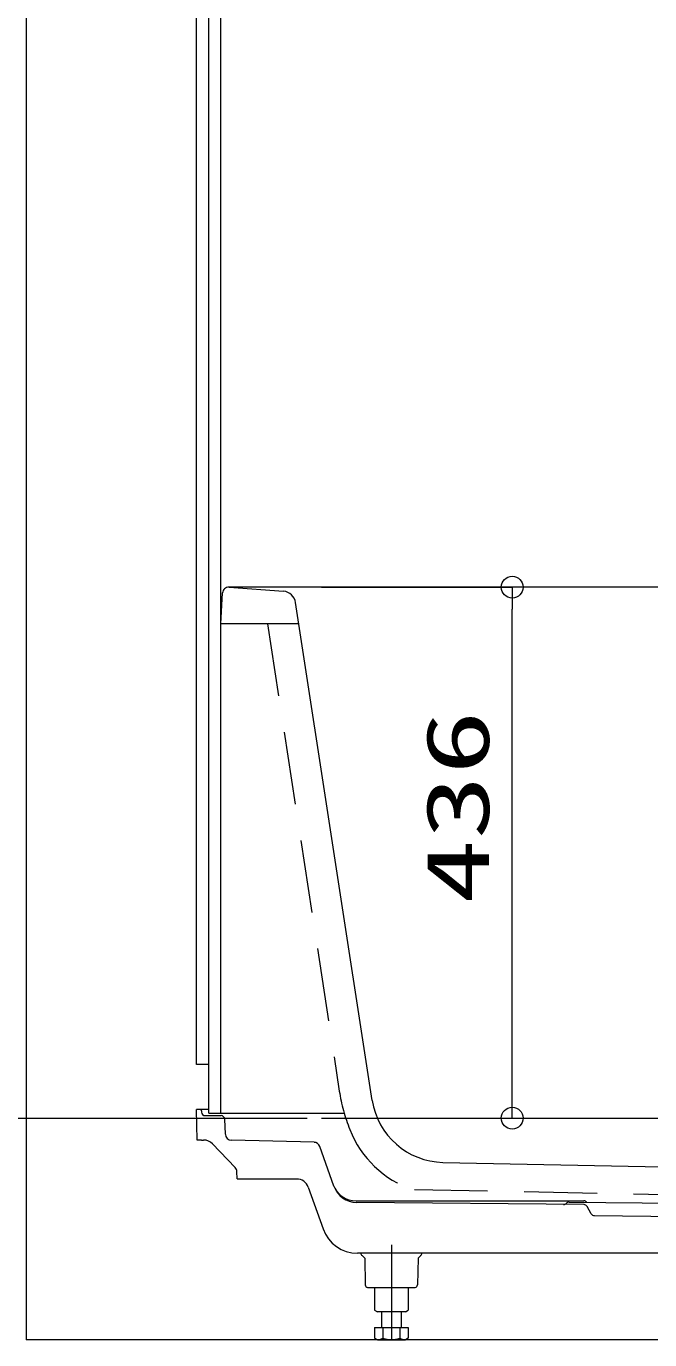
# Model space of a CAD drawing. Units: millimetres on the paper. Extents: x -305 to 305, y -152 to 152.
# Drawn here: x -253.09 to -236.01, y 25.02 to 60.98 of the extents above; entities that cross this region are included whole.
import ezdxf
from ezdxf.enums import TextEntityAlignment as Align

# ---------------------------------------------------------------- set-up
doc = ezdxf.new("R2010")
doc.units = ezdxf.units.MM
for name, pattern in [('DASHED2', [3, 2, -1]), ('LONG_CHAIN', [21, 18, -1, 1, -1]), ('LONG_DOUBLE_CHAIN', [21.8, 18, -1, 0.6, -0.6, 0.6, -1])]:
    doc.linetypes.add(name, pattern=pattern)
doc.layers.add('0-0_0', color=7, linetype='Continuous', lineweight=9)
doc.layers.add('0-1_VIEW0001', color=7, linetype='Continuous', lineweight=9)
doc.styles.add('ＭＳ ゴシック', font='')
doc.styles.get('ＭＳ ゴシック').set_extended_font_data('MS Gothic')

# ---------------------------------------------------------------- blocks, each defined once
blk = doc.blocks.new('_ORIGIN')
at = {"layer": '0-0_0'}
blk.add_line((0, 0), (-1, 0), dxfattribs=at)
blk.add_circle((0, 0), 0.5, dxfattribs=at)

msp = doc.modelspace()

# ---------------------------------------------------------------- linework, layer by layer
at = {"layer": '0-0_0'}
for p, q in [((-245.008, 45.625), (-239.781, 45.625)), ((-239.781, 31.691), (-239.781, 45.025)), ((-245.008, 31.091), (-239.781, 31.091))]:
    msp.add_line(p, q, dxfattribs=at)
at = {"layer": '0-1_VIEW0001'}
for p, q in [((-253.091, 108.425), (-253.091, 25.025)), ((-248.425, 32.558), (-248.425, 97.258)), ((-248.091, 31.225), (-248.091, 97.258)), ((-247.758, 44.625), (-247.758, 97.258)), ((-224.223, 45.625), (-247.548, 45.625)), ((-247.535, 45.624), (-246.049, 45.513)), ((-243.615, 31.575), (-245.714, 45.203)), ((-247.758, 31.225), (-247.758, 44.625)), ((-248.091, 32.558), (-248.425, 32.558)), ((-248.41, 30.491), (-248.425, 31.325)), ((-248.091, 31.325), (-248.425, 31.325)), ((-248.291, 31.292), (-248.29, 31.256)), ((-248.19, 31.158), (-247.754, 31.158)), ((-248.091, 31.225), (-244.384, 31.225)), ((-247.636, 30.647), (-247.654, 31.062)), ((-248.29, 30.491), (-248.41, 30.491)), ((-248.29, 30.491), (-248.233, 30.491)), ((-247.993, 30.389), (-247.368, 29.739)), ((-245.206, 30.428), (-247.474, 30.487)), ((-244.668, 29.228), (-245.053, 30.317)), ((-241.678, 29.88), (-229.262, 29.631)), ((-247.318, 29.425), (-247.322, 29.626)), ((-247.318, 29.425), (-245.684, 29.425)), ((-245.369, 29.203), (-244.964, 28.058)), ((-244.054, 28.825), (-237.816, 28.825)), ((-237.815, 28.722), (-244.046, 28.784)), ((-238.224, 28.793), (-231.29, 28.723)), ((-237.615, 28.474), (-237.73, 28.672)), ((-237.53, 28.424), (-231.049, 28.359)), ((-232.031, 27.391), (-244.021, 27.391)), ((-243.894, 27.327), (-243.822, 27.256)), ((-242.36, 27.256), (-242.289, 27.327)), ((-243.822, 27.256), (-243.808, 26.523)), ((-242.36, 27.256), (-242.375, 26.523)), ((-243.741, 26.458), (-242.442, 26.458)), ((-243.553, 26.458), (-243.553, 25.837)), ((-242.63, 26.458), (-242.63, 25.837)), ((-243.553, 25.837), (-243.475, 25.791)), ((-242.708, 25.791), (-243.475, 25.791)), ((-243.358, 25.791), (-243.358, 25.358)), ((-242.825, 25.791), (-242.825, 25.358)), ((-242.708, 25.791), (-242.63, 25.837)), ((-243.553, 25.358), (-243.553, 25.07)), ((-243.553, 25.358), (-242.63, 25.358)), ((-243.322, 25.358), (-243.322, 25.07)), ((-242.86, 25.358), (-242.86, 25.07)), ((-242.63, 25.358), (-242.63, 25.07)), ((-188.034, 25.025), (-253.091, 25.025)), ((-188.034, 25.025), (-253.091, 25.025)), ((-188.034, 25.025), (-253.091, 25.025)), ((-243.475, 25.025), (-243.553, 25.07)), ((-243.475, 25.025), (-242.708, 25.025)), ((-242.63, 25.07), (-242.708, 25.025))]:
    msp.add_line(p, q, dxfattribs=at)
at = {"layer": '0-1_VIEW0001', "color": 4, "linetype": 'DASHED2'}
for p, q in [((-246.488, 44.625), (-244.518, 31.832)), ((-228.457, 28.849), (-242.512, 29.13))]:
    msp.add_line(p, q, dxfattribs=at)
at = {"layer": '0-1_VIEW0001', "linetype": 'LONG_DOUBLE_CHAIN'}
msp.add_line((-285.2, 31.091), (-181.091, 31.091), dxfattribs=at)
at = {"layer": '0-1_VIEW0001', "linetype": 'LONG_CHAIN'}
msp.add_line((-243.091, 27.625), (-243.091, 25.025), dxfattribs=at)
at = {"layer": '0-1_VIEW0001'}
msp.add_lwpolyline([(-245.62, 44.625), (-247.758, 44.625), (-247.714, 45.467)], dxfattribs=at)
for centre, radius, start, end in [((-247.548, 45.458), 0.167, 86.7931, 177), ((-246.076, 45.147), 0.367, 8.7541, 85.7239), ((-248.324, 31.291), 0.0333, 1, 90), ((-241.638, 31.879), 2, 188.7541, 268.8542), ((-248.19, 31.258), 0.1, 181, 270), ((-247.754, 31.058), 0.1, 2.5, 90), ((-247.469, 30.654), 0.167, 182.5, 268.4951), ((-248.233, 30.158), 0.333, 43.8562, 90), ((-245.21, 30.261), 0.167, 19.5024, 88.4951), ((-247.488, 29.623), 0.167, 1, 43.8562), ((-245.684, 29.091), 0.333, 19.5024, 90), ((-244.054, 29.491), 0.667, 199.5025, 270), ((-244.039, 29.451), 0.667, 199.5025, 269.4271), ((-238.225, 28.693), 0.1, 89.4271, 137.6167), ((-237.816, 28.725), 0.1, 39.1524, 90), ((-238.373, 28.828), 0.1, 269.4271, 317.6168), ((-237.816, 28.622), 0.1, 30, 89.4271), ((-237.529, 28.524), 0.1, 210, 269.4271), ((-244.021, 28.391), 1, 199.5025, 270), ((-243.729, 27.492), 0.233, 205.603, 225.0005), ((-242.454, 27.492), 0.233, 314.9998, 334.3972), ((-243.741, 26.525), 0.0667, 181.1546, 270), ((-242.442, 26.525), 0.0667, 270, 358.8454), ((-243.481, 25.325), 0.3, 271.2052, 301.9385), ((-243.091, 25.635), 0.611, 247.7812, 292.2178), ((-242.702, 25.325), 0.3, 238.0615, 268.7948)]:
    msp.add_arc(centre, radius, start, end, dxfattribs=at)
at = {"layer": '0-1_VIEW0001', "color": 4, "linetype": 'DASHED2'}
for centre, radius, start, end in [((-239.721, 32.571), 4.853, 188.7541, 201.7049), ((-241.567, 31.836), 2.867, 201.7049, 250.7566)]:
    msp.add_arc(centre, radius, start, end, dxfattribs=at)

# ---------------------------------------------------------------- block references
at = {"layer": '0-0_0', "xscale": 0.6, "yscale": 0.6}
for p, rotation in [((-239.781, 45.625), 90), ((-239.781, 31.091), 270)]:
    msp.add_blockref('_ORIGIN', p, dxfattribs=dict(at, rotation=rotation))

# ---------------------------------------------------------------- texts
at = {"layer": '0-0_0', "style": 'ＭＳ ゴシック', "width": 1.5}
msp.add_text('436', height=1.73, rotation=90, dxfattribs=at).set_placement((-239.898, 36.956), align=Align.BOTTOM_LEFT)

doc.saveas('drawing.dxf')
